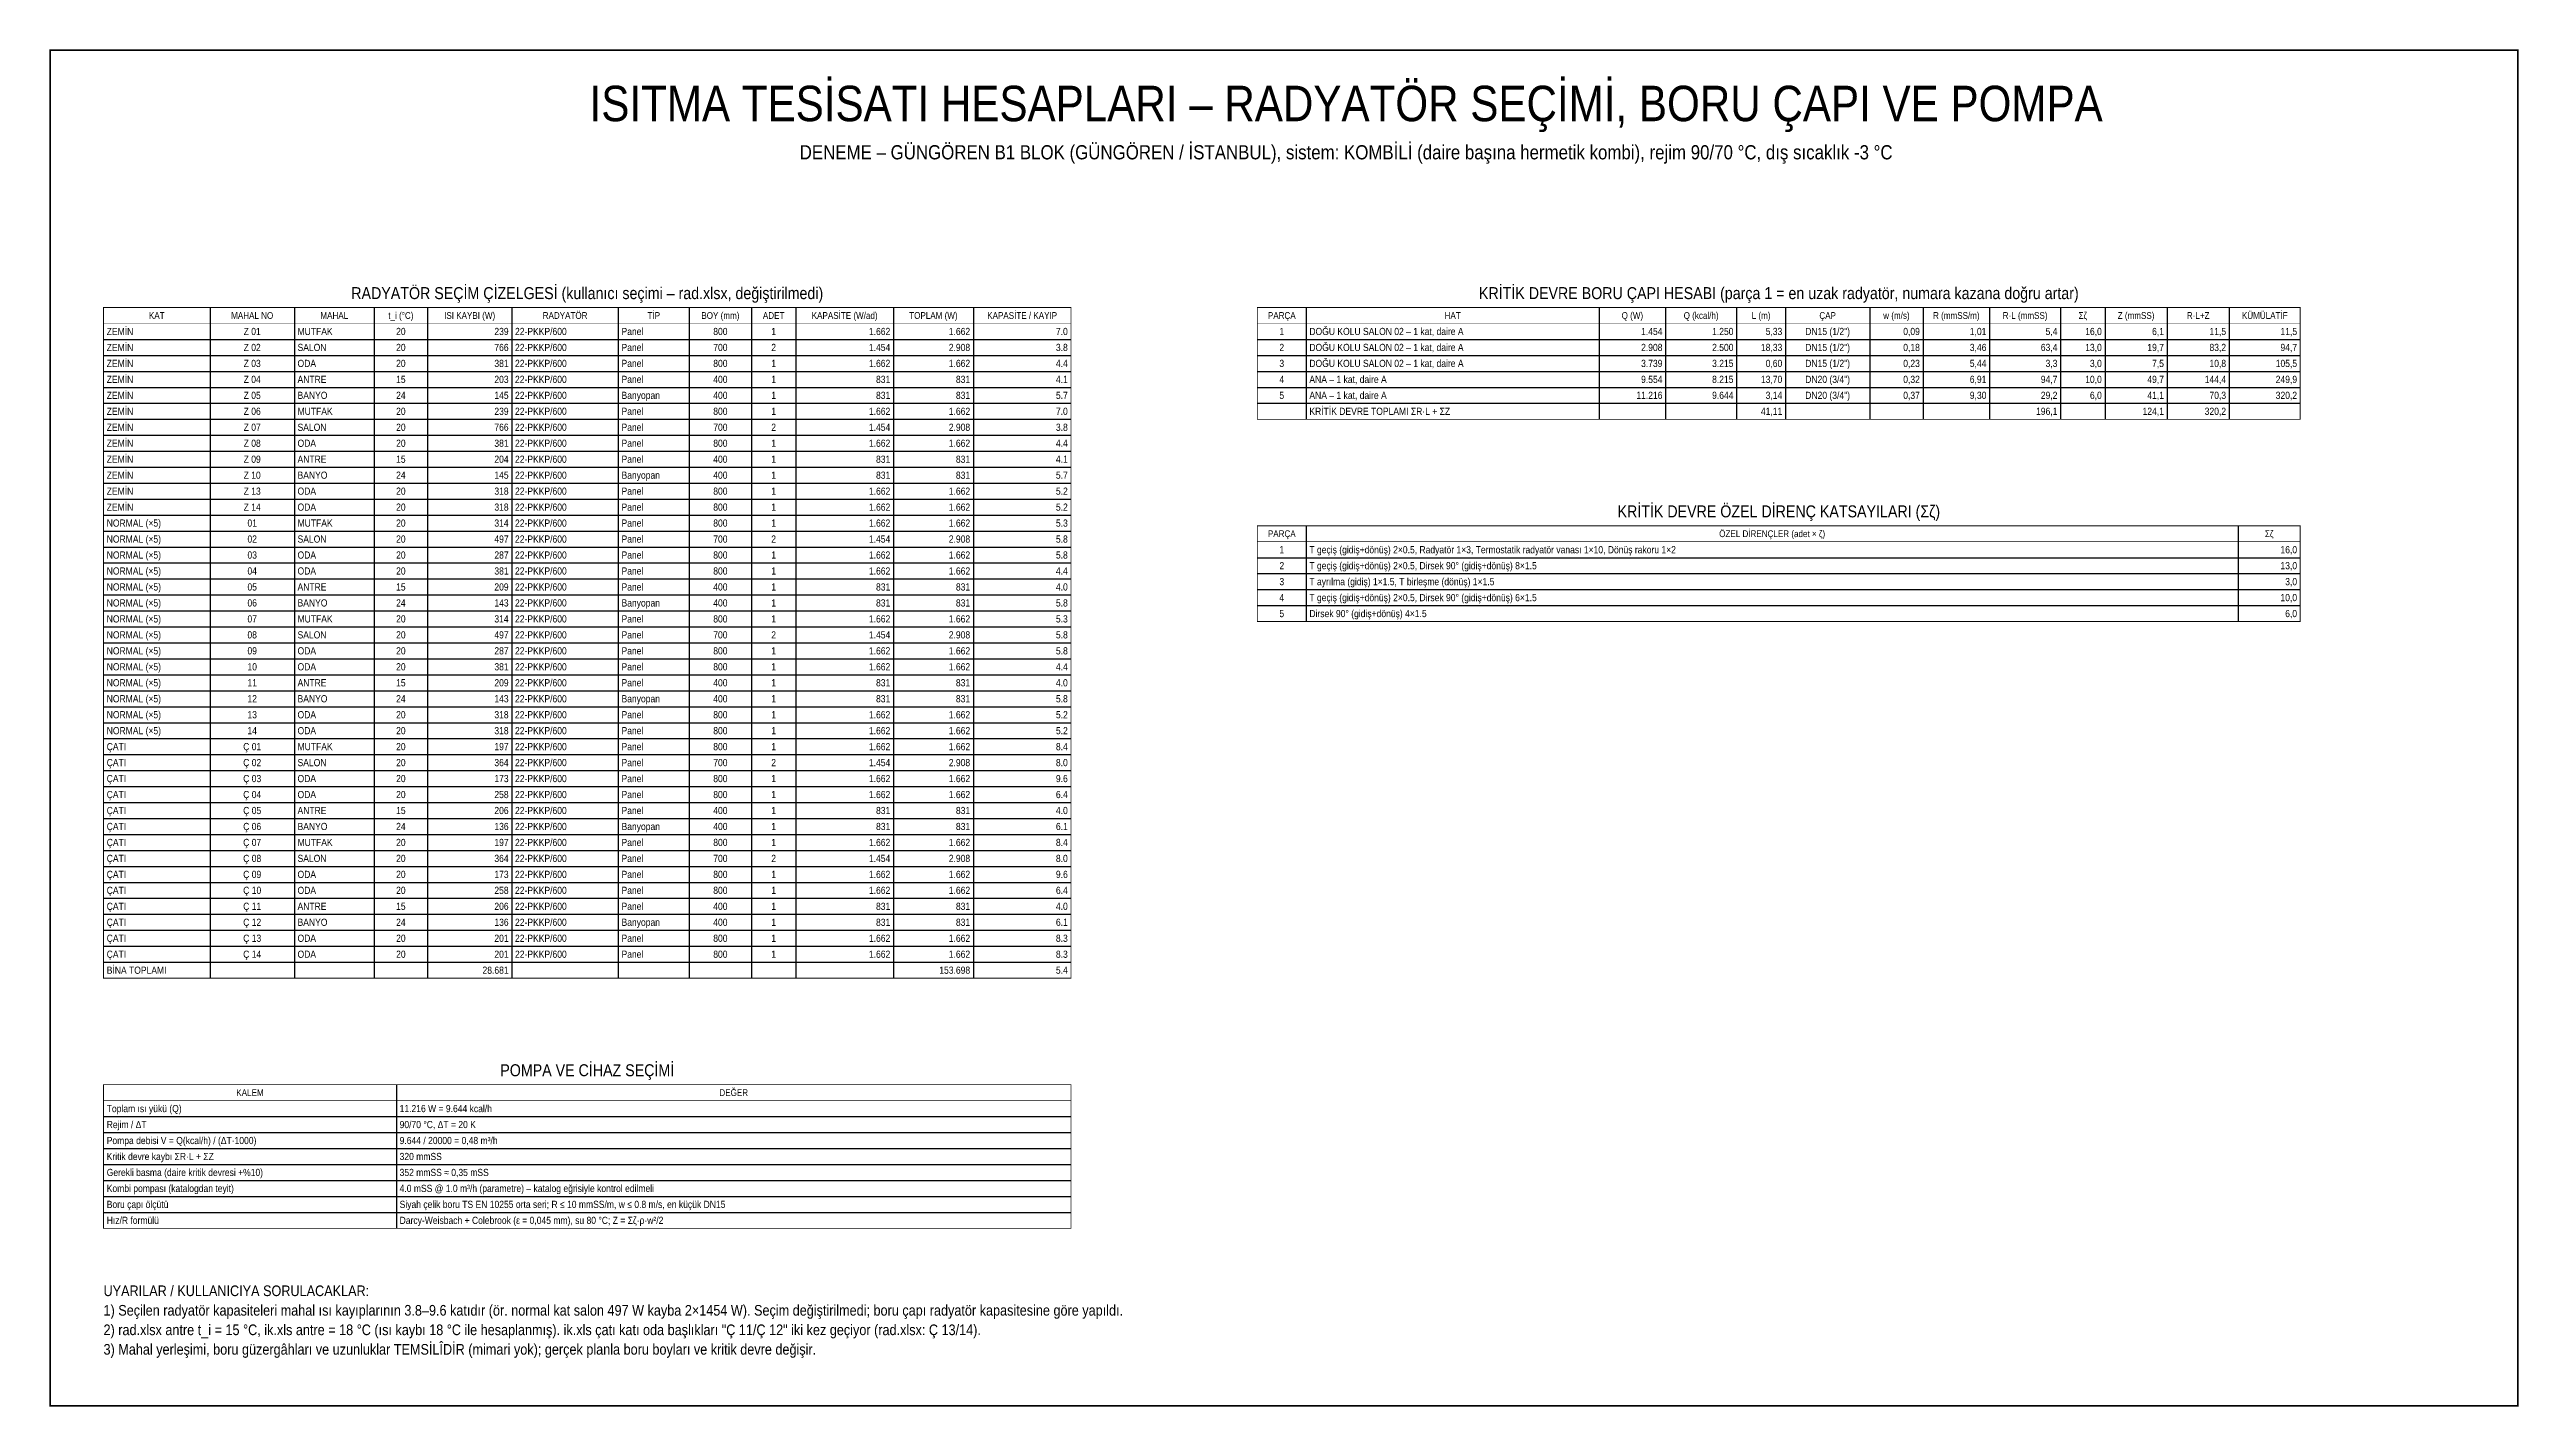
# Model space of a CAD drawing. Header units: centimetres. Extents: x -61 to 10101, y -10239 to 1521.
# Drawn here: x -61 to 2721, y -10239 to -8709 of the extents above; entities that cross this region are included whole.
import ezdxf
from ezdxf.enums import TextEntityAlignment as Align

# ---------------------------------------------------------------- set-up
doc = ezdxf.new("R2010")
doc.units = ezdxf.units.CM
for name, color, linetype in [('ROTAS-BASLIK', 7, 'Continuous'), ('ROTAS-DENEME', 1, 'Continuous'), ('ROTAS-PAFTA', 7, 'Continuous'), ('ROTAS-TABLO', 7, 'Continuous'), ('ROTAS-YAZI', 7, 'Continuous')]:
    doc.layers.add(name, color=color, linetype=linetype)
doc.styles.add('ROTAS', font='arial.ttf')

msp = doc.modelspace()

# ---------------------------------------------------------------- linework, layer by layer
at = {"layer": 'ROTAS-PAFTA', "const_width": 2}
msp.add_lwpolyline([(-60, -10238), (2720, -10238), (2720, -8710), (-60, -8710)], close=True, dxfattribs=at)
at = {"layer": 'ROTAS-TABLO', "const_width": 1}
for points in [[(0, -9000), (1090, -9000), (1090, -9756), (0, -9756)], [(1300, -9000), (2475, -9000), (2475, -9126), (1300, -9126)], [(1300, -9246), (2475, -9246), (2475, -9354), (1300, -9354)], [(0, -9876), (1090, -9876), (1090, -10038), (0, -10038)]]:
    msp.add_lwpolyline(points, close=True, dxfattribs=at)
at = {"layer": 'ROTAS-TABLO'}
for points in [[(120, -9000), (120, -9756)], [(215, -9000), (215, -9756)], [(305, -9000), (305, -9756)], [(365, -9000), (365, -9756)], [(460, -9000), (460, -9756)], [(580, -9000), (580, -9756)], [(660, -9000), (660, -9756)], [(730, -9000), (730, -9756)], [(780, -9000), (780, -9756)], [(890, -9000), (890, -9756)], [(980, -9000), (980, -9756)], [(1355, -9000), (1355, -9126)], [(1685, -9000), (1685, -9126)], [(1760, -9000), (1760, -9126)], [(1840, -9000), (1840, -9126)], [(1895, -9000), (1895, -9126)], [(1990, -9000), (1990, -9126)], [(2050, -9000), (2050, -9126)], [(2125, -9000), (2125, -9126)], [(2205, -9000), (2205, -9126)], [(2255, -9000), (2255, -9126)], [(2325, -9000), (2325, -9126)], [(2395, -9000), (2395, -9126)], [(0, -9036), (1090, -9036)], [(1300, -9036), (2475, -9036)], [(0, -9054), (1090, -9054)], [(1300, -9054), (2475, -9054)], [(0, -9072), (1090, -9072)], [(0, -9090), (1090, -9090)], [(1300, -9072), (2475, -9072)], [(1300, -9090), (2475, -9090)], [(0, -9108), (1090, -9108)], [(1300, -9108), (2475, -9108)], [(0, -9126), (1090, -9126)], [(0, -9144), (1090, -9144)], [(0, -9162), (1090, -9162)], [(0, -9180), (1090, -9180)], [(0, -9198), (1090, -9198)], [(0, -9216), (1090, -9216)], [(0, -9234), (1090, -9234)], [(0, -9252), (1090, -9252)], [(1355, -9246), (1355, -9354)], [(2405, -9246), (2405, -9354)], [(0, -9270), (1090, -9270)], [(0, -9288), (1090, -9288)], [(1300, -9282), (2475, -9282)], [(0, -9306), (1090, -9306)], [(1300, -9300), (2475, -9300)], [(1300, -9318), (2475, -9318)], [(0, -9324), (1090, -9324)], [(0, -9342), (1090, -9342)], [(1300, -9336), (2475, -9336)], [(0, -9360), (1090, -9360)], [(0, -9378), (1090, -9378)], [(0, -9396), (1090, -9396)], [(0, -9414), (1090, -9414)], [(0, -9432), (1090, -9432)], [(0, -9450), (1090, -9450)], [(0, -9468), (1090, -9468)], [(0, -9486), (1090, -9486)], [(0, -9504), (1090, -9504)], [(0, -9522), (1090, -9522)], [(0, -9540), (1090, -9540)], [(0, -9558), (1090, -9558)], [(0, -9576), (1090, -9576)], [(0, -9594), (1090, -9594)], [(0, -9612), (1090, -9612)], [(0, -9630), (1090, -9630)], [(0, -9648), (1090, -9648)], [(0, -9666), (1090, -9666)], [(0, -9684), (1090, -9684)], [(0, -9702), (1090, -9702)], [(0, -9720), (1090, -9720)], [(0, -9738), (1090, -9738)], [(330, -9876), (330, -10038)], [(0, -9912), (1090, -9912)], [(0, -9930), (1090, -9930)], [(0, -9948), (1090, -9948)], [(0, -9966), (1090, -9966)], [(0, -9984), (1090, -9984)], [(0, -10002), (1090, -10002)], [(0, -10020), (1090, -10020)]]:
    msp.add_lwpolyline(points, dxfattribs=at)
at = {"layer": 'ROTAS-TABLO', "const_width": 0.6}
for points in [[(0, -9018), (1090, -9018)], [(1300, -9018), (2475, -9018)], [(1300, -9264), (2475, -9264)], [(0, -9894), (1090, -9894)]]:
    msp.add_lwpolyline(points, dxfattribs=at)

# ---------------------------------------------------------------- texts
at = {"layer": 'ROTAS-BASLIK', "style": 'ROTAS', "width": 0.85}
for s, height, p in [('ISITMA TESİSATI HESAPLARI – RADYATÖR SEÇİMİ, BORU ÇAPI VE POMPA', 40, (1400, -8770)), ('RADYATÖR SEÇİM ÇİZELGESİ (kullanıcı seçimi – rad.xlsx, değiştirilmedi)', 13.5, (545, -8983.8)), ('KRİTİK DEVRE BORU ÇAPI HESABI (parça 1 = en uzak radyatör, numara kazana doğru artar)', 13.5, (1887.5, -8983.8)), ('KRİTİK DEVRE ÖZEL DİRENÇ KATSAYILARI (Σζ)', 13.5, (1887.5, -9229.8)), ('POMPA VE CİHAZ SEÇİMİ', 13.5, (545, -9859.8))]:
    msp.add_text(s, height=height, dxfattribs=at).set_placement(p, align=Align.MIDDLE_CENTER)
at = {"layer": 'ROTAS-DENEME', "style": 'ROTAS', "width": 0.85}
msp.add_text('DENEME – GÜNGÖREN B1 BLOK (GÜNGÖREN / İSTANBUL), sistem: KOMBİLİ (daire başına hermetik kombi), rejim 90/70 °C, dış sıcaklık -3 °C', height=16, dxfattribs=at).set_placement((1400, -8825), align=Align.MIDDLE_CENTER)
msp.add_text('UYARILAR / KULLANICIYA SORULACAKLAR:', height=12, dxfattribs=at).set_placement((0, -10118), align=Align.BOTTOM_LEFT)
at = {"layer": 'ROTAS-TABLO', "style": 'ROTAS', "width": 0.85}
for s, height, p in [('KAT', 7.65, (60, -9009)), ('MAHAL NO', 7.65, (167.5, -9009)), ('MAHAL', 7.65, (260, -9009)), ('t_i (°C)', 7.65, (335, -9009)), ('ISI KAYBI (W)', 7.65, (412.5, -9009)), ('RADYATÖR', 7.65, (520, -9009)), ('TİP', 7.65, (620, -9009)), ('BOY (mm)', 7.65, (695, -9009)), ('ADET', 7.65, (755, -9009)), ('KAPASİTE (W/ad)', 7.65, (835, -9009)), ('TOPLAM (W)', 7.65, (935, -9009)), ('KAPASİTE / KAYIP', 7.65, (1035, -9009)), ('PARÇA', 7.65, (1327.5, -9009)), ('HAT', 7.65, (1520, -9009)), ('Q (W)', 7.65, (1722.5, -9009)), ('Q (kcal/h)', 7.65, (1800, -9009)), ('L (m)', 7.65, (1867.5, -9009)), ('ÇAP', 7.65, (1942.5, -9009)), ('w (m/s)', 7.65, (2020, -9009)), ('R (mmSS/m)', 7.65, (2087.5, -9009)), ('R·L (mmSS)', 7.65, (2165, -9009)), ('Σζ', 7.65, (2230, -9009)), ('Z (mmSS)', 7.65, (2290, -9009)), ('R·L+Z', 7.65, (2360, -9009)), ('KÜMÜLATİF', 7.65, (2435, -9009)), ('Z 01', 8.1, (167.5, -9027)), ('Z 02', 8.1, (167.5, -9045)), ('20', 8.1, (335, -9027)), ('20', 8.1, (335, -9045)), ('800', 8.1, (695, -9027)), ('700', 8.1, (695, -9045)), ('2', 8.1, (755, -9045)), ('1', 8.1, (755, -9027)), ('2', 8.1, (1327.5, -9045)), ('1', 8.1, (1327.5, -9027)), ('DN15 (1/2")', 8.1, (1942.5, -9027)), ('DN15 (1/2")', 8.1, (1942.5, -9045)), ('Z 03', 8.1, (167.5, -9063)), ('20', 8.1, (335, -9063)), ('800', 8.1, (695, -9063)), ('1', 8.1, (755, -9063)), ('3', 8.1, (1327.5, -9063)), ('DN15 (1/2")', 8.1, (1942.5, -9063)), ('Z 04', 8.1, (167.5, -9081)), ('Z 05', 8.1, (167.5, -9099)), ('24', 8.1, (335, -9099)), ('15', 8.1, (335, -9081)), ('400', 8.1, (695, -9081)), ('400', 8.1, (695, -9099)), ('1', 8.1, (755, -9081)), ('1', 8.1, (755, -9099)), ('4', 8.1, (1327.5, -9081)), ('5', 8.1, (1327.5, -9099)), ('DN20 (3/4")', 8.1, (1942.5, -9081)), ('DN20 (3/4")', 8.1, (1942.5, -9099)), ('Z 06', 8.1, (167.5, -9117)), ('20', 8.1, (335, -9117)), ('800', 8.1, (695, -9117)), ('1', 8.1, (755, -9117)), ('Z 07', 8.1, (167.5, -9135)), ('Z 08', 8.1, (167.5, -9153)), ('20', 8.1, (335, -9135)), ('20', 8.1, (335, -9153)), ('800', 8.1, (695, -9153)), ('700', 8.1, (695, -9135)), ('2', 8.1, (755, -9135)), ('1', 8.1, (755, -9153)), ('Z 09', 8.1, (167.5, -9171)), ('15', 8.1, (335, -9171)), ('400', 8.1, (695, -9171)), ('1', 8.1, (755, -9171)), ('Z 10', 8.1, (167.5, -9189)), ('Z 13', 8.1, (167.5, -9207)), ('24', 8.1, (335, -9189)), ('20', 8.1, (335, -9207)), ('400', 8.1, (695, -9189)), ('800', 8.1, (695, -9207)), ('1', 8.1, (755, -9189)), ('1', 8.1, (755, -9207)), ('Z 14', 8.1, (167.5, -9225)), ('20', 8.1, (335, -9225)), ('800', 8.1, (695, -9225)), ('1', 8.1, (755, -9225)), ('01', 8.1, (167.5, -9243)), ('02', 8.1, (167.5, -9261)), ('20', 8.1, (335, -9243)), ('20', 8.1, (335, -9261)), ('800', 8.1, (695, -9243)), ('700', 8.1, (695, -9261)), ('2', 8.1, (755, -9261)), ('1', 8.1, (755, -9243)), ('PARÇA', 7.65, (1327.5, -9255)), ('ÖZEL DİRENÇLER (adet × ζ)', 7.65, (1880, -9255)), ('Σζ', 7.65, (2440, -9255)), ('03', 8.1, (167.5, -9279)), ('20', 8.1, (335, -9279)), ('800', 8.1, (695, -9279)), ('1', 8.1, (755, -9279)), ('2', 8.1, (1327.5, -9291)), ('1', 8.1, (1327.5, -9273)), ('04', 8.1, (167.5, -9297)), ('05', 8.1, (167.5, -9315)), ('20', 8.1, (335, -9297)), ('15', 8.1, (335, -9315)), ('400', 8.1, (695, -9315)), ('800', 8.1, (695, -9297)), ('1', 8.1, (755, -9297)), ('1', 8.1, (755, -9315)), ('3', 8.1, (1327.5, -9309)), ('06', 8.1, (167.5, -9333)), ('07', 8.1, (167.5, -9351)), ('24', 8.1, (335, -9333)), ('20', 8.1, (335, -9351)), ('400', 8.1, (695, -9333)), ('800', 8.1, (695, -9351)), ('1', 8.1, (755, -9333)), ('1', 8.1, (755, -9351)), ('4', 8.1, (1327.5, -9327)), ('5', 8.1, (1327.5, -9345)), ('08', 8.1, (167.5, -9369)), ('20', 8.1, (335, -9369)), ('700', 8.1, (695, -9369)), ('2', 8.1, (755, -9369)), ('09', 8.1, (167.5, -9387)), ('10', 8.1, (167.5, -9405)), ('20', 8.1, (335, -9387)), ('20', 8.1, (335, -9405)), ('800', 8.1, (695, -9387)), ('800', 8.1, (695, -9405)), ('1', 8.1, (755, -9387)), ('1', 8.1, (755, -9405)), ('11', 8.1, (167.5, -9423)), ('15', 8.1, (335, -9423)), ('400', 8.1, (695, -9423)), ('1', 8.1, (755, -9423)), ('12', 8.1, (167.5, -9441)), ('13', 8.1, (167.5, -9459)), ('24', 8.1, (335, -9441)), ('20', 8.1, (335, -9459)), ('400', 8.1, (695, -9441)), ('800', 8.1, (695, -9459)), ('1', 8.1, (755, -9441)), ('1', 8.1, (755, -9459)), ('14', 8.1, (167.5, -9477)), ('20', 8.1, (335, -9477)), ('800', 8.1, (695, -9477)), ('1', 8.1, (755, -9477)), ('Ç 01', 8.1, (167.5, -9495)), ('Ç 02', 8.1, (167.5, -9513)), ('20', 8.1, (335, -9495)), ('20', 8.1, (335, -9513)), ('800', 8.1, (695, -9495)), ('700', 8.1, (695, -9513)), ('2', 8.1, (755, -9513)), ('1', 8.1, (755, -9495)), ('Ç 03', 8.1, (167.5, -9531)), ('20', 8.1, (335, -9531)), ('800', 8.1, (695, -9531)), ('1', 8.1, (755, -9531)), ('Ç 04', 8.1, (167.5, -9549)), ('Ç 05', 8.1, (167.5, -9567)), ('20', 8.1, (335, -9549)), ('15', 8.1, (335, -9567)), ('400', 8.1, (695, -9567)), ('800', 8.1, (695, -9549)), ('1', 8.1, (755, -9549)), ('1', 8.1, (755, -9567)), ('Ç 06', 8.1, (167.5, -9585)), ('24', 8.1, (335, -9585)), ('400', 8.1, (695, -9585)), ('1', 8.1, (755, -9585)), ('Ç 07', 8.1, (167.5, -9603)), ('Ç 08', 8.1, (167.5, -9621)), ('20', 8.1, (335, -9603)), ('20', 8.1, (335, -9621)), ('800', 8.1, (695, -9603)), ('700', 8.1, (695, -9621)), ('2', 8.1, (755, -9621)), ('1', 8.1, (755, -9603)), ('Ç 09', 8.1, (167.5, -9639)), ('Ç 10', 8.1, (167.5, -9657)), ('20', 8.1, (335, -9639)), ('20', 8.1, (335, -9657)), ('800', 8.1, (695, -9639)), ('800', 8.1, (695, -9657)), ('1', 8.1, (755, -9639)), ('1', 8.1, (755, -9657)), ('Ç 11', 8.1, (167.5, -9675)), ('15', 8.1, (335, -9675)), ('400', 8.1, (695, -9675)), ('1', 8.1, (755, -9675)), ('Ç 12', 8.1, (167.5, -9693)), ('Ç 13', 8.1, (167.5, -9711)), ('24', 8.1, (335, -9693)), ('20', 8.1, (335, -9711)), ('400', 8.1, (695, -9693)), ('800', 8.1, (695, -9711)), ('1', 8.1, (755, -9693)), ('1', 8.1, (755, -9711)), ('Ç 14', 8.1, (167.5, -9729)), ('20', 8.1, (335, -9729)), ('800', 8.1, (695, -9729)), ('1', 8.1, (755, -9729)), ('KALEM', 7.65, (165, -9885)), ('DEĞER', 7.65, (710, -9885))]:
    msp.add_text(s, height=height, dxfattribs=at).set_placement(p, align=Align.MIDDLE_CENTER)
for s, p in [('ZEMİN', (3.6, -9027)), ('ZEMİN', (3.6, -9045)), ('SALON', (218.6, -9045)), ('MUTFAK', (218.6, -9027)), ('22-PKKP/600', (463.6, -9027)), ('22-PKKP/600', (463.6, -9045)), ('Panel', (583.6, -9027)), ('Panel', (583.6, -9045)), ('DOĞU KOLU SALON 02 – 1 kat, daire A', (1358.6, -9027)), ('DOĞU KOLU SALON 02 – 1 kat, daire A', (1358.6, -9045)), ('ZEMİN', (3.6, -9063)), ('ODA', (218.6, -9063)), ('22-PKKP/600', (463.6, -9063)), ('Panel', (583.6, -9063)), ('DOĞU KOLU SALON 02 – 1 kat, daire A', (1358.6, -9063)), ('ZEMİN', (3.6, -9081)), ('ZEMİN', (3.6, -9099)), ('ANTRE', (218.6, -9081)), ('BANYO', (218.6, -9099)), ('22-PKKP/600', (463.6, -9081)), ('22-PKKP/600', (463.6, -9099)), ('Panel', (583.6, -9081)), ('Banyopan', (583.6, -9099)), ('ANA – 1 kat, daire A', (1358.6, -9081)), ('ANA – 1 kat, daire A', (1358.6, -9099)), ('ZEMİN', (3.6, -9117)), ('MUTFAK', (218.6, -9117)), ('22-PKKP/600', (463.6, -9117)), ('Panel', (583.6, -9117)), ('KRİTİK DEVRE TOPLAMI ΣR·L + ΣZ', (1358.6, -9117)), ('ZEMİN', (3.6, -9135)), ('ZEMİN', (3.6, -9153)), ('SALON', (218.6, -9135)), ('ODA', (218.6, -9153)), ('22-PKKP/600', (463.6, -9135)), ('22-PKKP/600', (463.6, -9153)), ('Panel', (583.6, -9135)), ('Panel', (583.6, -9153)), ('ZEMİN', (3.6, -9171)), ('ANTRE', (218.6, -9171)), ('22-PKKP/600', (463.6, -9171)), ('Panel', (583.6, -9171)), ('ZEMİN', (3.6, -9189)), ('ZEMİN', (3.6, -9207)), ('ODA', (218.6, -9207)), ('BANYO', (218.6, -9189)), ('22-PKKP/600', (463.6, -9189)), ('22-PKKP/600', (463.6, -9207)), ('Banyopan', (583.6, -9189)), ('Panel', (583.6, -9207)), ('ZEMİN', (3.6, -9225)), ('ODA', (218.6, -9225)), ('22-PKKP/600', (463.6, -9225)), ('Panel', (583.6, -9225)), ('NORMAL (×5)', (3.6, -9243)), ('NORMAL (×5)', (3.6, -9261)), ('SALON', (218.6, -9261)), ('MUTFAK', (218.6, -9243)), ('22-PKKP/600', (463.6, -9243)), ('22-PKKP/600', (463.6, -9261)), ('Panel', (583.6, -9243)), ('Panel', (583.6, -9261)), ('NORMAL (×5)', (3.6, -9279)), ('ODA', (218.6, -9279)), ('22-PKKP/600', (463.6, -9279)), ('Panel', (583.6, -9279)), ('T geçiş (gidiş+dönüş) 2×0.5, Radyatör 1×3, Termostatik radyatör vanası 1×10, Dönüş rakoru 1×2', (1358.6, -9273)), ('T geçiş (gidiş+dönüş) 2×0.5, Dirsek 90° (gidiş+dönüş) 8×1.5', (1358.6, -9291)), ('NORMAL (×5)', (3.6, -9297)), ('NORMAL (×5)', (3.6, -9315)), ('ANTRE', (218.6, -9315)), ('ODA', (218.6, -9297)), ('22-PKKP/600', (463.6, -9297)), ('22-PKKP/600', (463.6, -9315)), ('Panel', (583.6, -9297)), ('Panel', (583.6, -9315)), ('T ayrılma (gidiş) 1×1.5, T birleşme (dönüş) 1×1.5', (1358.6, -9309)), ('NORMAL (×5)', (3.6, -9333)), ('NORMAL (×5)', (3.6, -9351)), ('BANYO', (218.6, -9333)), ('MUTFAK', (218.6, -9351)), ('22-PKKP/600', (463.6, -9333)), ('22-PKKP/600', (463.6, -9351)), ('Banyopan', (583.6, -9333)), ('Panel', (583.6, -9351)), ('T geçiş (gidiş+dönüş) 2×0.5, Dirsek 90° (gidiş+dönüş) 6×1.5', (1358.6, -9327)), ('Dirsek 90° (gidiş+dönüş) 4×1.5', (1358.6, -9345)), ('NORMAL (×5)', (3.6, -9369)), ('SALON', (218.6, -9369)), ('22-PKKP/600', (463.6, -9369)), ('Panel', (583.6, -9369)), ('NORMAL (×5)', (3.6, -9387)), ('NORMAL (×5)', (3.6, -9405)), ('ODA', (218.6, -9387)), ('ODA', (218.6, -9405)), ('22-PKKP/600', (463.6, -9387)), ('22-PKKP/600', (463.6, -9405)), ('Panel', (583.6, -9387)), ('Panel', (583.6, -9405)), ('NORMAL (×5)', (3.6, -9423)), ('ANTRE', (218.6, -9423)), ('22-PKKP/600', (463.6, -9423)), ('Panel', (583.6, -9423)), ('NORMAL (×5)', (3.6, -9441)), ('NORMAL (×5)', (3.6, -9459)), ('ODA', (218.6, -9459)), ('BANYO', (218.6, -9441)), ('22-PKKP/600', (463.6, -9441)), ('22-PKKP/600', (463.6, -9459)), ('Banyopan', (583.6, -9441)), ('Panel', (583.6, -9459)), ('NORMAL (×5)', (3.6, -9477)), ('ODA', (218.6, -9477)), ('22-PKKP/600', (463.6, -9477)), ('Panel', (583.6, -9477)), ('ÇATI', (3.6, -9495)), ('ÇATI', (3.6, -9513)), ('SALON', (218.6, -9513)), ('MUTFAK', (218.6, -9495)), ('22-PKKP/600', (463.6, -9495)), ('22-PKKP/600', (463.6, -9513)), ('Panel', (583.6, -9495)), ('Panel', (583.6, -9513)), ('ÇATI', (3.6, -9531)), ('ODA', (218.6, -9531)), ('22-PKKP/600', (463.6, -9531)), ('Panel', (583.6, -9531)), ('ÇATI', (3.6, -9549)), ('ÇATI', (3.6, -9567)), ('ANTRE', (218.6, -9567)), ('ODA', (218.6, -9549)), ('22-PKKP/600', (463.6, -9549)), ('22-PKKP/600', (463.6, -9567)), ('Panel', (583.6, -9549)), ('Panel', (583.6, -9567)), ('ÇATI', (3.6, -9585)), ('BANYO', (218.6, -9585)), ('22-PKKP/600', (463.6, -9585)), ('Banyopan', (583.6, -9585)), ('ÇATI', (3.6, -9603)), ('ÇATI', (3.6, -9621)), ('SALON', (218.6, -9621)), ('MUTFAK', (218.6, -9603)), ('22-PKKP/600', (463.6, -9603)), ('22-PKKP/600', (463.6, -9621)), ('Panel', (583.6, -9603)), ('Panel', (583.6, -9621)), ('ÇATI', (3.6, -9639)), ('ÇATI', (3.6, -9657)), ('ODA', (218.6, -9639)), ('ODA', (218.6, -9657)), ('22-PKKP/600', (463.6, -9639)), ('22-PKKP/600', (463.6, -9657)), ('Panel', (583.6, -9639)), ('Panel', (583.6, -9657)), ('ÇATI', (3.6, -9675)), ('ANTRE', (218.6, -9675)), ('22-PKKP/600', (463.6, -9675)), ('Panel', (583.6, -9675)), ('ÇATI', (3.6, -9693)), ('ÇATI', (3.6, -9711)), ('ODA', (218.6, -9711)), ('BANYO', (218.6, -9693)), ('22-PKKP/600', (463.6, -9693)), ('22-PKKP/600', (463.6, -9711)), ('Banyopan', (583.6, -9693)), ('Panel', (583.6, -9711)), ('ÇATI', (3.6, -9729)), ('ODA', (218.6, -9729)), ('22-PKKP/600', (463.6, -9729)), ('Panel', (583.6, -9729)), ('BİNA TOPLAMI', (3.6, -9747)), ('Toplam ısı yükü (Q)', (3.6, -9903)), ('11.216 W = 9.644 kcal/h', (333.6, -9903)), ('Rejim / ΔT', (3.6, -9921)), ('90/70 °C, ΔT = 20 K', (333.6, -9921)), ('Pompa debisi V = Q(kcal/h) / (ΔT·1000)', (3.6, -9939)), ('Kritik devre kaybı ΣR·L + ΣZ', (3.6, -9957)), ('320 mmSS', (333.6, -9957)), ('9.644 / 20000 = 0,48 m³/h', (333.6, -9939)), ('Gerekli basma (daire kritik devresi +%10)', (3.6, -9975)), ('352 mmSS ≈ 0,35 mSS', (333.6, -9975)), ('Kombi pompası (katalogdan teyit)', (3.6, -9993)), ('Boru çapı ölçütü', (3.6, -10011)), ('4.0 mSS @ 1.0 m³/h (parametre) – katalog eğrisiyle kontrol edilmeli', (333.6, -9993)), ('Siyah çelik boru TS EN 10255 orta seri; R ≤ 10 mmSS/m, w ≤ 0.8 m/s, en küçük DN15', (333.6, -10011)), ('Hız/R formülü', (3.6, -10029)), ('Darcy-Weisbach + Colebrook (ε = 0,045 mm), su 80 °C; Z = Σζ·ρ·w²/2', (333.6, -10029))]:
    msp.add_text(s, height=8.1, dxfattribs=at).set_placement(p, align=Align.MIDDLE_LEFT)
for s, p in [('239', (456.4, -9027)), ('766', (456.4, -9045)), ('1.662', (886.4, -9027)), ('1.454', (886.4, -9045)), ('2.908', (976.4, -9045)), ('1.662', (976.4, -9027)), ('3.8', (1086.4, -9045)), ('7.0', (1086.4, -9027)), ('2.908', (1756.4, -9045)), ('1.454', (1756.4, -9027)), ('2.500', (1836.4, -9045)), ('1.250', (1836.4, -9027)), ('18,33', (1891.4, -9045)), ('5,33', (1891.4, -9027)), ('0,09', (2046.4, -9027)), ('0,18', (2046.4, -9045)), ('3,46', (2121.4, -9045)), ('1,01', (2121.4, -9027)), ('63,4', (2201.4, -9045)), ('5,4', (2201.4, -9027)), ('16,0', (2251.4, -9027)), ('13,0', (2251.4, -9045)), ('19,7', (2321.4, -9045)), ('6,1', (2321.4, -9027)), ('83,2', (2391.4, -9045)), ('11,5', (2391.4, -9027)), ('94,7', (2471.4, -9045)), ('11,5', (2471.4, -9027)), ('381', (456.4, -9063)), ('1.662', (886.4, -9063)), ('1.662', (976.4, -9063)), ('4.4', (1086.4, -9063)), ('3.739', (1756.4, -9063)), ('3.215', (1836.4, -9063)), ('0,60', (1891.4, -9063)), ('0,23', (2046.4, -9063)), ('5,44', (2121.4, -9063)), ('3,3', (2201.4, -9063)), ('3,0', (2251.4, -9063)), ('7,5', (2321.4, -9063)), ('10,8', (2391.4, -9063)), ('105,5', (2471.4, -9063)), ('203', (456.4, -9081)), ('145', (456.4, -9099)), ('831', (886.4, -9081)), ('831', (886.4, -9099)), ('831', (976.4, -9081)), ('831', (976.4, -9099)), ('4.1', (1086.4, -9081)), ('5.7', (1086.4, -9099)), ('11.216', (1756.4, -9099)), ('9.554', (1756.4, -9081)), ('8.215', (1836.4, -9081)), ('9.644', (1836.4, -9099)), ('13,70', (1891.4, -9081)), ('3,14', (1891.4, -9099)), ('0,32', (2046.4, -9081)), ('0,37', (2046.4, -9099)), ('9,30', (2121.4, -9099)), ('6,91', (2121.4, -9081)), ('94,7', (2201.4, -9081)), ('29,2', (2201.4, -9099)), ('10,0', (2251.4, -9081)), ('6,0', (2251.4, -9099)), ('49,7', (2321.4, -9081)), ('41,1', (2321.4, -9099)), ('144,4', (2391.4, -9081)), ('70,3', (2391.4, -9099)), ('320,2', (2471.4, -9099)), ('249,9', (2471.4, -9081)), ('239', (456.4, -9117)), ('1.662', (886.4, -9117)), ('1.662', (976.4, -9117)), ('7.0', (1086.4, -9117)), ('41,11', (1891.4, -9117)), ('196,1', (2201.4, -9117)), ('124,1', (2321.4, -9117)), ('320,2', (2391.4, -9117)), ('381', (456.4, -9153)), ('766', (456.4, -9135)), ('1.454', (886.4, -9135)), ('1.662', (886.4, -9153)), ('2.908', (976.4, -9135)), ('1.662', (976.4, -9153)), ('4.4', (1086.4, -9153)), ('3.8', (1086.4, -9135)), ('204', (456.4, -9171)), ('831', (886.4, -9171)), ('831', (976.4, -9171)), ('4.1', (1086.4, -9171)), ('318', (456.4, -9207)), ('145', (456.4, -9189)), ('1.662', (886.4, -9207)), ('831', (886.4, -9189)), ('1.662', (976.4, -9207)), ('831', (976.4, -9189)), ('5.7', (1086.4, -9189)), ('5.2', (1086.4, -9207)), ('318', (456.4, -9225)), ('1.662', (886.4, -9225)), ('1.662', (976.4, -9225)), ('5.2', (1086.4, -9225)), ('497', (456.4, -9261)), ('314', (456.4, -9243)), ('1.662', (886.4, -9243)), ('1.454', (886.4, -9261)), ('2.908', (976.4, -9261)), ('1.662', (976.4, -9243)), ('5.3', (1086.4, -9243)), ('5.8', (1086.4, -9261)), ('287', (456.4, -9279)), ('1.662', (886.4, -9279)), ('1.662', (976.4, -9279)), ('5.8', (1086.4, -9279)), ('16,0', (2471.4, -9273)), ('13,0', (2471.4, -9291)), ('381', (456.4, -9297)), ('209', (456.4, -9315)), ('1.662', (886.4, -9297)), ('831', (886.4, -9315)), ('1.662', (976.4, -9297)), ('831', (976.4, -9315)), ('4.4', (1086.4, -9297)), ('4.0', (1086.4, -9315)), ('3,0', (2471.4, -9309)), ('314', (456.4, -9351)), ('143', (456.4, -9333)), ('1.662', (886.4, -9351)), ('831', (886.4, -9333)), ('1.662', (976.4, -9351)), ('831', (976.4, -9333)), ('5.8', (1086.4, -9333)), ('5.3', (1086.4, -9351)), ('10,0', (2471.4, -9327)), ('6,0', (2471.4, -9345)), ('497', (456.4, -9369)), ('1.454', (886.4, -9369)), ('2.908', (976.4, -9369)), ('5.8', (1086.4, -9369)), ('381', (456.4, -9405)), ('287', (456.4, -9387)), ('1.662', (886.4, -9387)), ('1.662', (886.4, -9405)), ('1.662', (976.4, -9387)), ('1.662', (976.4, -9405)), ('4.4', (1086.4, -9405)), ('5.8', (1086.4, -9387)), ('209', (456.4, -9423)), ('831', (886.4, -9423)), ('831', (976.4, -9423)), ('4.0', (1086.4, -9423)), ('318', (456.4, -9459)), ('143', (456.4, -9441)), ('1.662', (886.4, -9459)), ('831', (886.4, -9441)), ('1.662', (976.4, -9459)), ('831', (976.4, -9441)), ('5.8', (1086.4, -9441)), ('5.2', (1086.4, -9459)), ('318', (456.4, -9477)), ('1.662', (886.4, -9477)), ('1.662', (976.4, -9477)), ('5.2', (1086.4, -9477)), ('364', (456.4, -9513)), ('197', (456.4, -9495)), ('1.662', (886.4, -9495)), ('1.454', (886.4, -9513)), ('2.908', (976.4, -9513)), ('1.662', (976.4, -9495)), ('8.4', (1086.4, -9495)), ('8.0', (1086.4, -9513)), ('173', (456.4, -9531)), ('1.662', (886.4, -9531)), ('1.662', (976.4, -9531)), ('9.6', (1086.4, -9531)), ('258', (456.4, -9549)), ('206', (456.4, -9567)), ('1.662', (886.4, -9549)), ('831', (886.4, -9567)), ('1.662', (976.4, -9549)), ('831', (976.4, -9567)), ('4.0', (1086.4, -9567)), ('6.4', (1086.4, -9549)), ('136', (456.4, -9585)), ('831', (886.4, -9585)), ('831', (976.4, -9585)), ('6.1', (1086.4, -9585)), ('364', (456.4, -9621)), ('197', (456.4, -9603)), ('1.662', (886.4, -9603)), ('1.454', (886.4, -9621)), ('2.908', (976.4, -9621)), ('1.662', (976.4, -9603)), ('8.4', (1086.4, -9603)), ('8.0', (1086.4, -9621)), ('258', (456.4, -9657)), ('173', (456.4, -9639)), ('1.662', (886.4, -9639)), ('1.662', (886.4, -9657)), ('1.662', (976.4, -9639)), ('1.662', (976.4, -9657)), ('9.6', (1086.4, -9639)), ('6.4', (1086.4, -9657)), ('206', (456.4, -9675)), ('831', (886.4, -9675)), ('831', (976.4, -9675)), ('4.0', (1086.4, -9675)), ('201', (456.4, -9711)), ('136', (456.4, -9693)), ('1.662', (886.4, -9711)), ('831', (886.4, -9693)), ('1.662', (976.4, -9711)), ('831', (976.4, -9693)), ('8.3', (1086.4, -9711)), ('6.1', (1086.4, -9693)), ('201', (456.4, -9729)), ('1.662', (886.4, -9729)), ('1.662', (976.4, -9729)), ('8.3', (1086.4, -9729)), ('28.681', (456.4, -9747)), ('153.698', (976.4, -9747)), ('5.4', (1086.4, -9747))]:
    msp.add_text(s, height=8.1, dxfattribs=at).set_placement(p, align=Align.MIDDLE_RIGHT)
at = {"layer": 'ROTAS-YAZI', "style": 'ROTAS', "width": 0.85}
for s, p in [('1) Seçilen radyatör kapasiteleri mahal ısı kayıplarının 3.8–9.6 katıdır (ör. normal kat salon 497 W kayba 2×1454 W). Seçim değiştirilmedi; boru çapı radyatör kapasitesine göre yapıldı.', (0, -10140)), ('2) rad.xlsx antre t_i = 15 °C, ik.xls antre = 18 °C (ısı kaybı 18 °C ile hesaplanmış). ik.xls çatı katı oda başlıkları "Ç 11/Ç 12" iki kez geçiyor (rad.xlsx: Ç 13/14).', (0, -10162)), ('3) Mahal yerleşimi, boru güzergâhları ve uzunluklar TEMSİLÎDİR (mimari yok); gerçek planla boru boyları ve kritik devre değişir.', (0, -10184))]:
    msp.add_text(s, height=12, dxfattribs=at).set_placement(p, align=Align.BOTTOM_LEFT)

doc.saveas('drawing.dxf')
